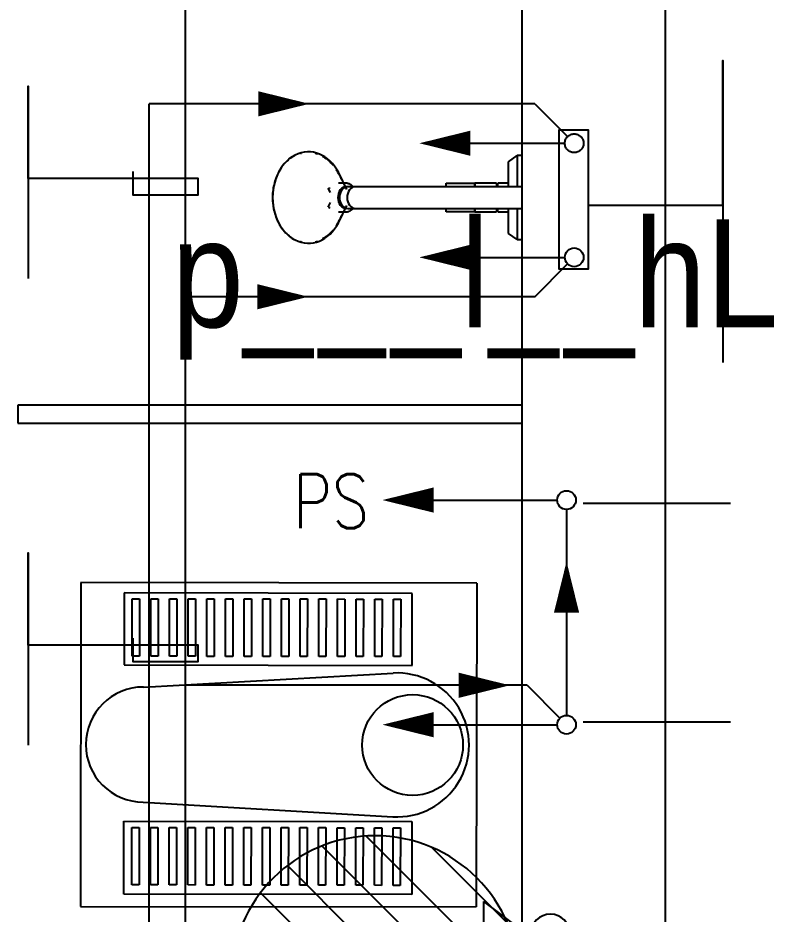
# Model space of a CAD drawing. Header units: metres. Extents: x -658 to -58, y -713 to -118.
# Drawn here: x -221.706 to -220.655, y -255.842 to -254.596 of the extents above; entities that cross this region are included whole.
import ezdxf
from ezdxf.enums import TextEntityAlignment as Align

# ---------------------------------------------------------------- set-up
doc = ezdxf.new("R2010")
doc.units = ezdxf.units.M
doc.header["$LTSCALE"] = 100
doc.linetypes.add('CENTERX2', pattern=[4, 2.5, -0.5, 0.5, -0.5])
doc.linetypes.add('DASHED', pattern=[0.75, 0.5, -0.25])
for name, color, linetype in [('ARR', 114, 'Continuous'), ('cw', 4, 'Continuous'), ('DUCT', 4, 'Continuous'), ('hw', 1, 'Continuous'), ('plan', 8, 'Continuous'), ('WATER ARR', 114, 'Continuous'), ('water heater', 1, 'Continuous'), ('WATER TEXT', 3, 'Continuous'), ('WATER-SUPPLY', 4, 'Continuous')]:
    doc.layers.add(name, color=color, linetype=linetype)
doc.styles.add('Arial', font='arial.ttf', dxfattribs={"height": 0.2})
doc.styles.add('style12', font='xarab.shx')
doc.styles.add('TIMES', font='simplex.shx', dxfattribs={"width": 0.8, "height": 0.4})
doc.dimstyles.new('DIMENSION-IN', dxfattribs={"dimtxt": 0.2, "dimasz": 0.08, "dimexe": 0.05, "dimexo": 0.1, "dimgap": 0.05, "dimtad": 1, "dimzin": 4, "dimdsep": 46, "dimtxsty": 'Arial', "dimblk": 'DOTBLANK', "dimcen": 0.1, "dimclrd": 8, "dimclre": 8, "dimclrt": 92, "dimadec": 0, "dimazin": 0, "dimtfac": 1, "dimtmove": 1, "dimatfit": 3, "dimldrblk": 'DOTBLANK', "dimfxl": 0, "dimtolj": 1, "dimtzin": 0, "dimarcsym": 1})

# ---------------------------------------------------------------- blocks, each defined once
blk = doc.blocks.new('SHOWER_MOXIE_BLUETOOTH_17280 - MOXIE-V21-دور الملحق')
for p, q in [((0.1118, 0.394), (0.1182, 0.3908)), ((0.1318, 0.3908), (0.1382, 0.394)), ((0.0917, 0.3788), (0.1139, 0.368)), ((0.105, 0.3797), (0.105, 0.37)), ((0.1361, 0.368), (0.1583, 0.3788)), ((0.145, 0.37), (0.145, 0.3797)), ((0.11, 0.3665), (0.11, 0.3558)), ((0.14, 0.3558), (0.14, 0.3665)), ((0.11, 0.2585), (0.11, 0.125)), ((0.14, 0.125), (0.14, 0.2585)), ((0.1052, 0.1902), (0.1052, 0.2302)), ((0.1052, 0.2302), (0.1099, 0.2302)), ((0.14, 0.2302), (0.1449, 0.2302)), ((0.1449, 0.2302), (0.1448, 0.1902)), ((0.1099, 0.1902), (0.1052, 0.1902)), ((0.1052, 0.1902), (0.1052, 0.1601)), ((0.1052, 0.1902), (0.1099, 0.1902)), ((0.1448, 0.1902), (0.1401, 0.1902)), ((0.1401, 0.1902), (0.1448, 0.1902)), ((0.1448, 0.1601), (0.1448, 0.1902)), ((0.11, 0.1601), (0.1052, 0.1601)), ((0.1052, 0.1582), (0.1052, 0.1432)), ((0.1052, 0.1582), (0.11, 0.1582)), ((0.108, 0.1602), (0.108, 0.1582)), ((0.1448, 0.1601), (0.1401, 0.1601)), ((0.1401, 0.1582), (0.1448, 0.1582)), ((0.142, 0.1582), (0.142, 0.1602)), ((0.1448, 0.1432), (0.1448, 0.1582)), ((0.0665, 0.1315), (0.0752, 0.1432)), ((0.0752, 0.1432), (0.1098, 0.1432)), ((0.1403, 0.1432), (0.1748, 0.1432)), ((0.1748, 0.1432), (0.1835, 0.1315)), ((0.0665, 0.1315), (0.0665, 0.125)), ((0.1099, 0.1315), (0.0665, 0.1315)), ((0.125, 0.125), (0.11, 0.125)), ((0.14, 0.125), (0.125, 0.125)), ((0.1835, 0.1315), (0.1402, 0.1315)), ((0.1835, 0.125), (0.1835, 0.1315))]:
    blk.add_line(p, q)
at = {"flags": 128}
for points in [[(0.125, 0.4712), (0.1225, 0.4712), (0.1199, 0.4711), (0.1174, 0.4709), (0.1149, 0.4706), (0.1124, 0.4703), (0.1099, 0.4698), (0.1075, 0.4693), (0.105, 0.4687), (0.1027, 0.468), (0.1003, 0.4673), (0.098, 0.4665), (0.0957, 0.4656), (0.0935, 0.4646), (0.0913, 0.4636), (0.0892, 0.4625), (0.0871, 0.4614), (0.0851, 0.4601), (0.0832, 0.4589), (0.0813, 0.4575), (0.0795, 0.4561), (0.0777, 0.4546), (0.0761, 0.4531), (0.0745, 0.4516), (0.073, 0.4499), (0.0716, 0.4483), (0.0702, 0.4466), (0.069, 0.4448), (0.0678, 0.443), (0.0668, 0.4412), (0.0666, 0.4409)], [(0.1834, 0.4409), (0.1823, 0.4428), (0.1812, 0.4446), (0.1799, 0.4463), (0.1786, 0.448), (0.1772, 0.4497), (0.1757, 0.4513), (0.1742, 0.4529), (0.1725, 0.4544), (0.1708, 0.4559), (0.169, 0.4573), (0.1671, 0.4587), (0.1652, 0.4599), (0.1632, 0.4612), (0.1611, 0.4624), (0.159, 0.4635), (0.1569, 0.4645), (0.1546, 0.4655), (0.1524, 0.4664), (0.1501, 0.4672), (0.1477, 0.4679), (0.1453, 0.4686), (0.1429, 0.4692), (0.1405, 0.4697), (0.138, 0.4702), (0.1355, 0.4706), (0.133, 0.4708), (0.1305, 0.4711), (0.1279, 0.4712), (0.1254, 0.4712), (0.125, 0.4712)], [(0.0799, 0.3871), (0.0784, 0.3884), (0.0767, 0.3899), (0.0752, 0.3915), (0.0737, 0.3931), (0.0723, 0.3947), (0.071, 0.3964), (0.0698, 0.3981), (0.0687, 0.3998), (0.0676, 0.4016), (0.0675, 0.4019)], [(0.1825, 0.4019), (0.1815, 0.4001), (0.1804, 0.3984), (0.1792, 0.3966), (0.1779, 0.395), (0.1765, 0.3933), (0.1751, 0.3917), (0.1735, 0.3902), (0.1719, 0.3887), (0.1702, 0.3872), (0.1701, 0.3871)], [(0.0939, 0.3786), (0.0917, 0.3796), (0.0896, 0.3807), (0.0876, 0.3818), (0.0857, 0.383)], [(0.125, 0.3784), (0.1244, 0.3784), (0.1238, 0.3784), (0.1232, 0.3783), (0.1227, 0.3782), (0.1221, 0.3782), (0.1215, 0.3781), (0.1209, 0.3779), (0.1204, 0.3778), (0.1198, 0.3776), (0.1192, 0.3775), (0.1187, 0.3773), (0.1182, 0.3771), (0.1176, 0.3768), (0.1171, 0.3766), (0.1166, 0.3763), (0.1161, 0.3761), (0.1156, 0.3758), (0.1152, 0.3755), (0.1147, 0.3751), (0.1143, 0.3748), (0.1138, 0.3744), (0.1136, 0.3742)], [(0.1364, 0.3742), (0.136, 0.3746), (0.1356, 0.3749), (0.1351, 0.3753), (0.1347, 0.3756), (0.1342, 0.3759), (0.1337, 0.3762), (0.1332, 0.3764), (0.1327, 0.3767), (0.1322, 0.3769), (0.1316, 0.3772), (0.1311, 0.3774), (0.1305, 0.3775), (0.13, 0.3777), (0.1294, 0.3779), (0.1289, 0.378), (0.1283, 0.3781), (0.1277, 0.3782), (0.1271, 0.3783), (0.1265, 0.3783), (0.126, 0.3784), (0.1254, 0.3784), (0.125, 0.3784)], [(0.1642, 0.3829), (0.1627, 0.382), (0.1607, 0.3809), (0.1586, 0.3798), (0.1565, 0.3787)], [(0.105, 0.37), (0.105, 0.3693), (0.1051, 0.3686), (0.1052, 0.368), (0.1053, 0.3673), (0.1054, 0.3667), (0.1056, 0.366), (0.1058, 0.3654), (0.1061, 0.3647), (0.1064, 0.3641), (0.1067, 0.3635), (0.107, 0.3629), (0.1074, 0.3623), (0.1078, 0.3618), (0.1082, 0.3612), (0.1086, 0.3607), (0.1091, 0.3601), (0.1096, 0.3596), (0.1101, 0.3591)], [(0.1402, 0.3595), (0.1408, 0.36), (0.1412, 0.3605), (0.1417, 0.3611), (0.1421, 0.3616), (0.1425, 0.3622), (0.1429, 0.3628), (0.1433, 0.3633), (0.1436, 0.364), (0.1439, 0.3646), (0.1441, 0.3652), (0.1443, 0.3658), (0.1445, 0.3665), (0.1447, 0.3671), (0.1448, 0.3678), (0.1449, 0.3685), (0.145, 0.3691), (0.145, 0.3698), (0.145, 0.37)], [(0.11, 0.3558), (0.11, 0.3527), (0.11, 0.3494), (0.11, 0.346), (0.11, 0.3424), (0.11, 0.3387), (0.11, 0.3348), (0.11, 0.3309), (0.11, 0.3268), (0.11, 0.3226), (0.11, 0.3184), (0.11, 0.314), (0.11, 0.3095), (0.11, 0.305), (0.11, 0.3003), (0.11, 0.2956), (0.11, 0.2909), (0.11, 0.2861), (0.11, 0.2813), (0.11, 0.2764), (0.11, 0.2715), (0.11, 0.2665), (0.11, 0.2616), (0.11, 0.2585)], [(0.14, 0.2585), (0.14, 0.2634), (0.14, 0.2684), (0.14, 0.2733), (0.14, 0.2782), (0.14, 0.2831), (0.14, 0.2879), (0.14, 0.2927), (0.14, 0.2974), (0.14, 0.3021), (0.14, 0.3067), (0.14, 0.3112), (0.14, 0.3156), (0.14, 0.32), (0.14, 0.3242), (0.14, 0.3284), (0.14, 0.3324), (0.14, 0.3363), (0.14, 0.3401), (0.14, 0.3437), (0.14, 0.3473), (0.14, 0.3506), (0.14, 0.3539), (0.14, 0.3558)]]:
    blk.add_lwpolyline(points, dxfattribs=at)
for centre, major_axis, start_param, end_param in [((0.125, 0.4213), (-0.0635, 0), 4.712389, 7.442161), ((0.125, 0.4213), (0.0635, 0), 5.12421, 7.853982), ((0.125, 0.4213), (0.0626, 0), 2.917193, 2.941068), ((0.125, 0.4213), (0.0626, 0), 0.200525, 0.224399), ((0.125, 0.4213), (0.0626, 0), 3.342118, 3.403978), ((0.125, 0.4213), (0.0626, 0), 6.020799, 6.08266), ((0.125, 0.4213), (0.0395, 0), 4.322798, 4.381145), ((0.125, 0.4213), (0.0395, 0), 5.030399, 5.068141), ((0.125, 0.3687), (-0.015, 0), 4.712389, 6.283185), ((0.125, 0.3665), (-0.015, 0), 4.712389, 6.283185), ((0.125, 0.3687), (0.015, 0), 0, 1.570796), ((0.125, 0.3665), (0.015, 0), 0, 1.570796), ((0.125, 0.3558), (-0.015, 0), 4.712389, 6.283185), ((0.125, 0.3558), (0.015, 0), 0, 1.570796)]:
    blk.add_ellipse(centre, major_axis=major_axis, ratio=0.786454, start_param=start_param, end_param=end_param)
blk = doc.blocks.new('A$C57E275C5')
for p, q in [((0.0007, 0.4508), (0, 0.0008)), ((0.5507, 0.45), (0.0007, 0.4508)), ((0.5507, 0.45), (0.55, 0)), ((0.061, 0.4364), (0.0608, 0.3364)), ((0.461, 0.4358), (0.061, 0.4364)), ((0.072, 0.3485), (0.0721, 0.4285)), ((0.0721, 0.4285), (0.0821, 0.4285)), ((0.0821, 0.4285), (0.082, 0.3485)), ((0.0979, 0.3485), (0.098, 0.4285)), ((0.098, 0.4285), (0.108, 0.4284)), ((0.108, 0.4284), (0.1079, 0.3484)), ((0.1238, 0.3484), (0.124, 0.4284)), ((0.124, 0.4284), (0.134, 0.4284)), ((0.134, 0.4284), (0.1338, 0.3484)), ((0.1498, 0.3484), (0.1499, 0.4284)), ((0.1499, 0.4284), (0.1599, 0.4284)), ((0.1599, 0.4284), (0.1598, 0.3484)), ((0.1757, 0.3483), (0.1758, 0.4283)), ((0.1758, 0.4283), (0.1858, 0.4283)), ((0.1858, 0.4283), (0.1857, 0.3483)), ((0.2016, 0.3483), (0.2017, 0.4283)), ((0.2017, 0.4283), (0.2117, 0.4283)), ((0.2117, 0.4283), (0.2116, 0.3483)), ((0.2275, 0.3483), (0.2277, 0.4283)), ((0.2277, 0.4283), (0.2377, 0.4282)), ((0.2377, 0.4282), (0.2375, 0.3482)), ((0.2535, 0.3482), (0.2536, 0.4282)), ((0.2536, 0.4282), (0.2636, 0.4282)), ((0.2636, 0.4282), (0.2635, 0.3482)), ((0.2794, 0.3482), (0.2795, 0.4282)), ((0.2795, 0.4282), (0.2895, 0.4282)), ((0.2895, 0.4282), (0.2894, 0.3482)), ((0.3053, 0.3481), (0.3054, 0.4281)), ((0.3054, 0.4281), (0.3154, 0.4281)), ((0.3154, 0.4281), (0.3153, 0.3481)), ((0.3312, 0.3481), (0.3314, 0.4281)), ((0.3314, 0.4281), (0.3414, 0.4281)), ((0.3414, 0.4281), (0.3412, 0.3481)), ((0.3572, 0.3481), (0.3573, 0.4281)), ((0.3573, 0.4281), (0.3673, 0.428)), ((0.3673, 0.428), (0.3672, 0.348)), ((0.3831, 0.348), (0.3832, 0.428)), ((0.3832, 0.428), (0.3932, 0.428)), ((0.3932, 0.428), (0.3931, 0.348)), ((0.409, 0.348), (0.4091, 0.428)), ((0.4091, 0.428), (0.4191, 0.428)), ((0.4191, 0.428), (0.419, 0.348)), ((0.4349, 0.3479), (0.435, 0.4279)), ((0.435, 0.4279), (0.445, 0.4279)), ((0.445, 0.4279), (0.4449, 0.3479)), ((0.4608, 0.3358), (0.461, 0.4358)), ((0.0608, 0.3364), (0.4608, 0.3358)), ((0.082, 0.3485), (0.072, 0.3485)), ((0.1079, 0.3484), (0.0979, 0.3485)), ((0.1338, 0.3484), (0.1238, 0.3484)), ((0.1598, 0.3484), (0.1498, 0.3484)), ((0.1857, 0.3483), (0.1757, 0.3483)), ((0.2116, 0.3483), (0.2016, 0.3483)), ((0.2375, 0.3482), (0.2275, 0.3483)), ((0.2635, 0.3482), (0.2535, 0.3482)), ((0.2894, 0.3482), (0.2794, 0.3482)), ((0.3153, 0.3481), (0.3053, 0.3481)), ((0.3412, 0.3481), (0.3312, 0.3481)), ((0.3672, 0.348), (0.3572, 0.3481)), ((0.3931, 0.348), (0.3831, 0.348)), ((0.419, 0.348), (0.409, 0.348)), ((0.4449, 0.3479), (0.4349, 0.3479)), ((0.0876, 0.3057), (0.4344, 0.325)), ((0.0874, 0.1457), (0.4341, 0.1253)), ((0.0603, 0.0177), (0.0605, 0.1193)), ((0.0605, 0.1193), (0.4605, 0.1186)), ((0.4605, 0.1186), (0.4603, 0.0171)), ((0.0715, 0.0306), (0.0716, 0.1106)), ((0.0716, 0.1106), (0.0816, 0.1106)), ((0.0816, 0.1106), (0.0815, 0.0306)), ((0.0974, 0.0305), (0.0976, 0.1105)), ((0.0976, 0.1105), (0.1076, 0.1105)), ((0.1076, 0.1105), (0.1074, 0.0305)), ((0.1234, 0.0305), (0.1235, 0.1105)), ((0.1235, 0.1105), (0.1335, 0.1105)), ((0.1335, 0.1105), (0.1334, 0.0305)), ((0.1493, 0.0305), (0.1494, 0.1105)), ((0.1494, 0.1105), (0.1594, 0.1104)), ((0.1594, 0.1104), (0.1593, 0.0304)), ((0.1752, 0.0304), (0.1753, 0.1104)), ((0.1753, 0.1104), (0.1853, 0.1104)), ((0.1853, 0.1104), (0.1852, 0.0304)), ((0.2011, 0.0304), (0.2012, 0.1104)), ((0.2012, 0.1104), (0.2112, 0.1104)), ((0.2112, 0.1104), (0.2111, 0.0304)), ((0.227, 0.0303), (0.2272, 0.1103)), ((0.2272, 0.1103), (0.2372, 0.1103)), ((0.2372, 0.1103), (0.237, 0.0303)), ((0.253, 0.0303), (0.2531, 0.1103)), ((0.2531, 0.1103), (0.2631, 0.1103)), ((0.2631, 0.1103), (0.263, 0.0303)), ((0.2789, 0.0303), (0.279, 0.1103)), ((0.279, 0.1103), (0.289, 0.1102)), ((0.289, 0.1102), (0.2889, 0.0302)), ((0.3048, 0.0302), (0.3049, 0.1102)), ((0.3049, 0.1102), (0.3149, 0.1102)), ((0.3149, 0.1102), (0.3148, 0.0302)), ((0.3307, 0.0302), (0.3309, 0.1102)), ((0.3309, 0.1102), (0.3409, 0.1102)), ((0.3409, 0.1102), (0.3407, 0.0302)), ((0.3567, 0.0301), (0.3568, 0.1101)), ((0.3568, 0.1101), (0.3668, 0.1101)), ((0.3668, 0.1101), (0.3667, 0.0301)), ((0.3826, 0.0301), (0.3827, 0.1101)), ((0.3827, 0.1101), (0.3927, 0.1101)), ((0.3927, 0.1101), (0.3926, 0.0301)), ((0.4085, 0.0301), (0.4086, 0.1101)), ((0.4086, 0.1101), (0.4186, 0.11)), ((0.4186, 0.11), (0.4185, 0.03)), ((0.4344, 0.03), (0.4346, 0.11)), ((0.4346, 0.11), (0.4446, 0.11)), ((0.4446, 0.11), (0.4444, 0.03)), ((0.0815, 0.0306), (0.0715, 0.0306)), ((0.1074, 0.0305), (0.0974, 0.0305)), ((0.1334, 0.0305), (0.1234, 0.0305)), ((0.1593, 0.0304), (0.1493, 0.0305)), ((0.1852, 0.0304), (0.1752, 0.0304)), ((0.2111, 0.0304), (0.2011, 0.0304)), ((0.237, 0.0303), (0.227, 0.0303)), ((0.263, 0.0303), (0.253, 0.0303)), ((0.2889, 0.0302), (0.2789, 0.0303)), ((0.3148, 0.0302), (0.3048, 0.0302)), ((0.3407, 0.0302), (0.3307, 0.0302)), ((0.3667, 0.0301), (0.3567, 0.0301)), ((0.3926, 0.0301), (0.3826, 0.0301)), ((0.4185, 0.03), (0.4085, 0.0301)), ((0.4444, 0.03), (0.4344, 0.03)), ((0.4603, 0.0171), (0.0603, 0.0177)), ((0, 0.0008), (0.55, 0))]:
    blk.add_line(p, q)
blk.add_circle((0.4616, 0.2251), 0.07)
for centre, radius, start, end in [((0.44, 0.2252), 0.1, 266.6377, 93.1856), ((0.0875, 0.2257), 0.08, 89.9117, 269.9117)]:
    blk.add_arc(centre, radius, start, end)
blk = doc.blocks.new('A$C79349d3f')
at = {"layer": 'plan'}
for p, q in [((-32.8035, 19.1095), (-32.8035, 16.7095)), ((-32.6035, 16.7095), (-32.6035, 19.1095)), ((-32.8035, 18.3574), (-33.5035, 18.3574)), ((-33.5035, 18.3574), (-33.5035, 18.3324)), ((-33.5035, 18.3324), (-32.8035, 18.3324))]:
    blk.add_line(p, q, dxfattribs=at)
at = {"layer": 'plan', "rotation": 89.99999999999997}
blk.add_blockref('SHOWER_MOXIE_BLUETOOTH_17280 - MOXIE-V21-دور الملحق', (-32.6785, 18.521), dxfattribs=at)
at = {"layer": 'plan'}
blk.add_blockref('A$C57E275C5', (-33.4167, 17.6599), dxfattribs=at)
at = {"layer": 'plan', "style": 'style12', "width": 0.9}
blk.add_text('p___l__hL', height=0.15, dxfattribs=at).set_placement((-33.2901, 18.4657))
blk = doc.blocks.new('_DotBlank')
at = {"color": 0, "linetype": 'ByBlock', "lineweight": -2}
blk.add_line((-0.5, 0), (-1, 0), dxfattribs=at)
blk.add_circle((0, 0), 0.5, dxfattribs=at)
blk = doc.blocks.new('EWH (V)')
at = {"layer": 'water heater'}
h = blk.add_hatch(dxfattribs=at)
h.set_pattern_fill('ANSI31', color=8, scale=500, angle=270, style=0)
h.set_pattern_definition([(315, (44520.13, -33255.206), (-44.194174, -44.194174), [])])
edge = h.paths.add_edge_path()
edge.add_arc((0, 235), 235, 0, 360)
at = {"layer": 'water heater', "color": 2}
for p, q in [((-22.5, 57.5), (-127.5, 57.5)), ((-75, -12.5), (-127.5, 57.5)), ((-75, -12.5), (-75, 57.5)), ((-75, -12.5), (-22.5, 57.5)), ((127.5, 57.5), (22.5, 57.5)), ((75, -12.5), (22.5, 57.5)), ((75, -12.5), (75, 57.5)), ((75, -12.5), (127.5, 57.5))]:
    blk.add_line(p, q, dxfattribs=at)
at = {"layer": 'water heater', "color": 3, "linetype": 'Continuous'}
blk.add_circle((0, 235), 235, dxfattribs=at)
blk.add_circle((0, 235), 235, dxfattribs=at)
at = {"layer": 'water heater', "color": 3}
for centre in [(-75, -51.2), (75, -51.2)]:
    blk.add_circle(centre, 31.9, dxfattribs=at)

msp = doc.modelspace()

# ---------------------------------------------------------------- linework, layer by layer
at = {"layer": 'cw', "linetype": 'Continuous'}
for p, q in [((-221.0905, -254.9286), (-220.9456, -254.9286)), ((-221.1418, -255.266), (-220.9562, -255.266)), ((-221.1418, -255.5783), (-220.9562, -255.5783))]:
    msp.add_line(p, q, dxfattribs=at)
at = {"layer": 'cw', "linetype": 'CENTERX2', "ltscale": 0.2}
msp.add_line((-220.998, -255.5235), (-221.4733, -255.5235), dxfattribs=at)
at = {"layer": 'cw', "linetype": 'Continuous'}
for centre in [(-220.9326, -254.9286), (-220.9432, -255.266), (-220.9432, -255.5783)]:
    msp.add_circle(centre, 0.013, dxfattribs=at)
at = {"layer": 'DUCT'}
msp.add_line((-220.9432, -255.279), (-220.9432, -255.5653), dxfattribs=at)
at = {"layer": 'hw', "linetype": 'DASHED', "ltscale": 0.1}
for p, q in [((-220.9874, -254.7152), (-221.5233, -254.7152)), ((-221.5233, -256.1632), (-221.5233, -254.7152)), ((-220.9874, -254.7152), (-220.9418, -254.7608)), ((-221.0957, -254.77), (-220.9456, -254.77))]:
    msp.add_line(p, q, dxfattribs=at)
msp.add_circle((-220.9326, -254.77), 0.013, dxfattribs=at)
at = {"layer": 'WATER ARR'}
msp.add_lwpolyline([(-220.9128, -254.8561), (-220.9128, -254.7516), (-220.9537, -254.7516), (-220.9537, -254.9445), (-220.9128, -254.9445), (-220.9128, -254.8561), (-220.7261, -254.8561), (-220.7261, -254.6548), (-220.7261, -255.0746)], dxfattribs=at)
at = {"layer": 'WATER ARR', "elevation": 0}
for points in [[(-221.5458, -254.8094), (-221.5458, -254.8415), (-221.4549, -254.8415), (-221.4549, -254.8189), (-221.6911, -254.8189), (-221.6911, -254.6906), (-221.6911, -254.9578)], [(-221.5458, -255.4581), (-221.5458, -255.4902), (-221.4549, -255.4902), (-221.4549, -255.4676), (-221.6911, -255.4676), (-221.6911, -255.3393), (-221.6911, -255.6065)]]:
    msp.add_lwpolyline(points, dxfattribs=at)
at = {"layer": 'WATER ARR'}
for points in [[(-221.3006, -254.7152, 0, 0.035, 0), (-221.3716, -254.7152, 0.035, 0.035, 0)], [(-221.1477, -254.77, 0, 0.035, 0), (-221.0767, -254.77, 0.035, 0.035, 0)], [(-221.1477, -254.9286, 0, 0.035, 0), (-221.0767, -254.9286, 0.035, 0.035, 0)], [(-221.3019, -254.9834, 0, 0.035, 0), (-221.3729, -254.9834, 0.035, 0.035, 0)]]:
    msp.add_lwpolyline(points, format="xyseb", dxfattribs=at)
at = {"layer": 'WATER ARR', "elevation": 0}
for points in [[(-221.199, -255.266, 0, 0.035, 0), (-221.128, -255.266, 0.035, 0.035, 0)], [(-220.9432, -255.3514, 0, 0.035, 0), (-220.9432, -255.4225, 0.035, 0.035, 0)], [(-221.0219, -255.5235, 0, 0.035, 0), (-221.093, -255.5235, 0.035, 0.035, 0)], [(-221.199, -255.5783, 0, 0.035, 0), (-221.128, -255.5783, 0.035, 0.035, 0)]]:
    msp.add_lwpolyline(points, format="xyseb", dxfattribs=at)
at = {"layer": 'WATER-SUPPLY', "ltscale": 15}
for p, q in [((-221.4733, -254.3229), (-221.4733, -256.4314)), ((-220.9874, -254.9834), (-220.9418, -254.9378)), ((-220.9874, -254.9834), (-221.4733, -254.9834)), ((-220.998, -255.5235), (-220.9524, -255.5692))]:
    msp.add_line(p, q, dxfattribs=at)

# ---------------------------------------------------------------- block references
at = {"layer": 'plan'}
msp.add_blockref('A$C79349d3f', (-188.202, -273.4915), dxfattribs=at)
at = {"layer": 'water heater', "linetype": 'DASHED', "ltscale": 0.005, "xscale": -0.0008510638299413, "yscale": 0.0008510638299413, "zscale": 0.0008510638299413, "rotation": 90}
msp.add_blockref('EWH (V)', (-221.0092, -255.9327), dxfattribs=at)

# ---------------------------------------------------------------- texts
at = {"layer": 'WATER TEXT', "color": 3, "style": 'TIMES', "width": 0.8}
msp.add_text('PS', height=0.075, dxfattribs=at).set_placement((-221.2704, -255.2676, 0), align=Align.MIDDLE_CENTER)

# ---------------------------------------------------------------- leaders
at = {"layer": 'ARR'}
for points in [[(-220.9203, -255.2701, 648.2397), (-220.7155, -255.2701, 648.2397)], [(-220.9203, -255.5742, 648.2397), (-220.7155, -255.5742, 648.2397)]]:
    msp.add_leader(points, dimstyle='DIMENSION-IN', override={"dimasz": 125, "dimtad": 0, "dimclrd": 256}, dxfattribs=at)

doc.saveas('drawing.dxf')
